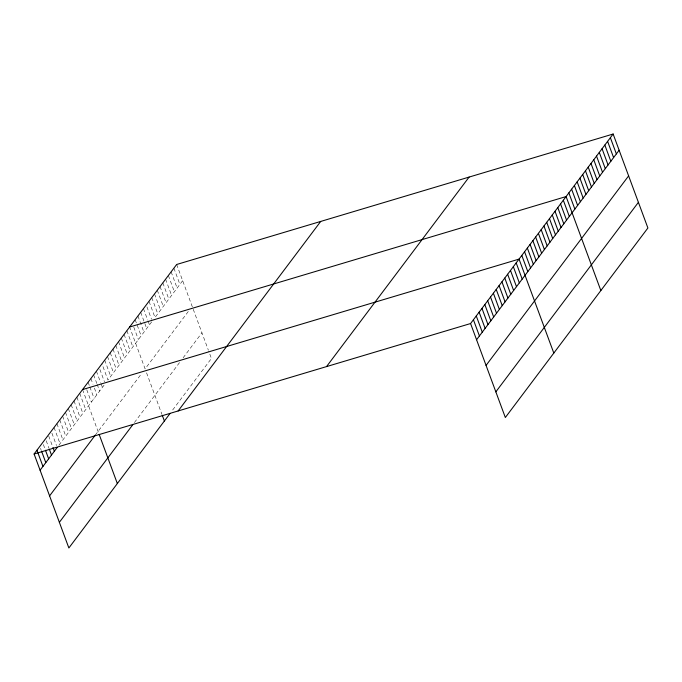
<?xml version="1.0" encoding="UTF-8"?>
<svg xmlns="http://www.w3.org/2000/svg" width="682" height="682" viewBox="0 0 682 682"><rect width="100%" height="100%" fill="white"/><g stroke="black" fill="none" stroke-linecap="round" stroke-linejoin="round"><path stroke-width="0.51" stroke-dasharray="3.41 2.56" d="M58.916 445.193L104.619 384.435M151.668 321.895L107.944 380.019L101.942 363.813M182.665 280.694L154.985 317.48L148.991 301.274M95.207 435.227L141.788 373.31M188.283 311.503L145.104 368.894L129.623 327.028M134.405 422.559L179.792 362.227M183.117 357.811L201.932 332.799M172.682 409.959L211.429 358.459L208.615 350.855M176.664 264.488L208.266 349.9M173.901 268.162L179.895 284.368M171.131 271.845L177.124 288.051M168.369 275.519L174.362 291.726M165.598 279.202L171.591 295.408M162.828 282.877L168.821 299.083M160.065 286.559L166.058 302.765M157.295 290.234L163.288 306.44M154.524 293.916L160.526 310.122M151.762 297.599L157.755 313.797M146.928 306.857L151.515 319.253M143.459 308.631L147.687 320.071M148.045 321.026L149.452 324.837M140.688 312.313L146.681 328.519M137.926 315.988L143.919 332.194M135.155 319.67L141.148 335.876M133.8 327.164L138.378 339.551M146.553 372.815L161.924 414.349M126.852 330.702L132.845 346.908M124.081 334.385L130.083 350.591M121.319 338.067L127.312 354.265M118.549 341.742L124.542 357.948M115.787 345.424L121.78 361.63M113.016 349.099L119.009 365.305M110.245 352.782L116.238 368.988M107.483 356.456L113.476 372.662M104.713 360.139L110.706 376.345M99.879 369.405L104.465 381.792M96.409 371.17L100.638 382.611M100.996 383.565L102.402 387.376M93.639 374.853L96.818 383.429M97.168 384.384L99.64 391.059M90.876 378.536L92.991 384.247M94.397 388.067L96.87 394.733M88.106 382.21L89.521 386.021M89.871 386.975L94.099 398.416M86.75 389.703L91.337 402.09M82.573 389.567L98.788 433.394M79.717 393.361L85.719 409.567M76.87 397.146L82.863 413.352M74.023 400.939L80.016 417.145M71.167 404.733L77.16 420.93M68.319 408.518L74.312 424.724M65.463 412.312L71.457 428.518M62.616 416.097L68.609 432.303M59.76 419.89L65.753 436.096M56.913 423.684L62.906 439.89M54.057 427.469L60.05 443.675M51.917 433.172L56.495 445.559M48.712 436.003L52.591 446.488M46.214 440.751L49.027 448.372M43.358 444.536L45.123 449.31M40.511 448.33L41.21 450.239"/><path stroke-width="1.02" d="M169.92 413.642L68.865 547.978L34.1 454.007L176.664 264.488L613.135 134.022L647.9 227.993L505.336 417.512L470.571 323.541L613.135 134.022M40.093 470.213L57.203 447.469M49.59 495.874L95.207 435.227M59.368 522.31L132.751 424.767M178.138 410.956L320.702 221.437M326.533 366.592L469.105 177.073M476.565 339.747L619.137 150.228M486.061 365.407L628.625 175.888M495.84 391.852L638.403 202.332M129.623 327.028L566.094 196.561L600.851 290.541M82.573 389.567L519.045 259.109L553.81 353.08M34.1 454.007L470.571 323.541M610.373 137.704L616.366 153.91M607.602 141.379L613.595 157.585M604.84 145.061L610.833 161.267M602.07 148.736L608.063 164.942M599.299 152.418L605.292 168.625M596.537 156.093L602.53 172.299M593.766 159.776L599.759 175.982M590.996 163.45L596.997 179.656M588.234 167.133L594.227 183.339M585.463 170.815L591.456 187.013M582.692 174.49L588.694 190.696M579.93 178.173L585.923 194.379M577.16 181.847L583.153 198.053M574.397 185.53L580.391 201.736M571.627 189.204L577.62 205.41M568.856 192.887L574.849 209.093M563.323 200.244L569.317 216.45M560.553 203.918L566.554 220.124M557.791 207.601L563.784 223.807M555.02 211.284L561.013 227.481M552.258 214.958L558.251 231.164M549.487 218.641L555.48 234.847M546.717 222.315L552.71 238.521M543.955 225.998L549.948 242.204M541.184 229.672L547.177 245.878M538.413 233.355L544.415 249.561M535.651 237.029L541.644 253.235M532.881 240.712L538.874 256.918M530.11 244.386L536.112 260.592M527.348 248.069L533.341 264.275M524.577 251.752L530.57 267.949M521.815 255.426L527.808 271.632M516.189 262.894L522.19 279.1M513.341 266.688L519.334 282.894M510.494 270.473L516.487 286.679M507.638 274.266L513.631 290.472M504.791 278.06L510.784 294.266M501.935 281.845L507.928 298.051M499.088 285.639L505.081 301.845M496.232 289.432L502.225 305.63M493.384 293.217L499.377 309.423M490.529 297.011L496.522 313.217M487.681 300.796L493.674 317.002M484.825 304.59L490.818 320.796M481.978 308.383L487.971 324.589M479.122 312.168L485.124 328.374M476.275 315.962L482.268 332.168M473.419 319.756L479.42 335.953M162.273 415.295L164.379 420.999M99.146 434.374L117.338 483.538M52.94 447.443L54.347 451.254M49.385 449.327L51.5 455.047M45.472 450.256L48.652 458.841M41.568 451.194L45.796 462.626M36.947 450.214L42.949 466.42"/></g></svg>
